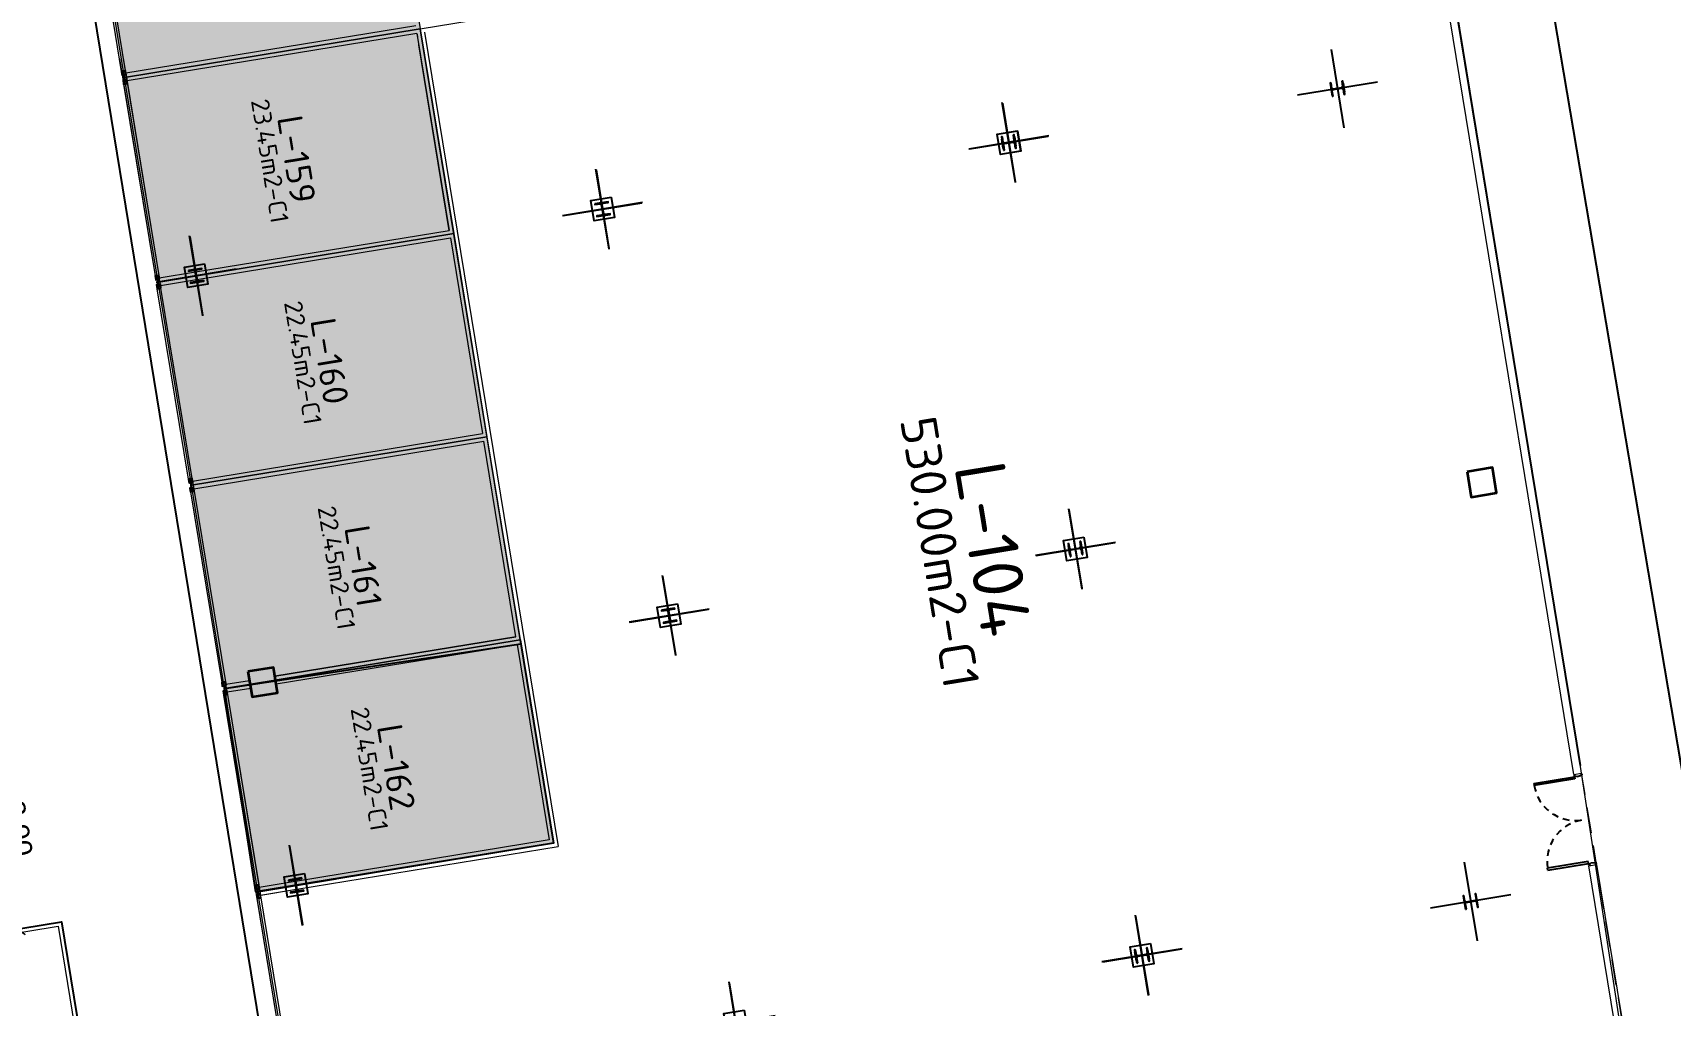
# Model space of a CAD drawing. Header units: metres. Extents: x 2 to 659295185, y -28 to 1124222152.
# Drawn here: x 655542.54 to 655574.36, y 1126636.1 to 1126654.99 of the extents above; entities that cross this region are included whole.
import ezdxf
from ezdxf.enums import TextEntityAlignment as Align

# ---------------------------------------------------------------- set-up
doc = ezdxf.new("R2010")
doc.units = ezdxf.units.M
doc.header["$MEASUREMENT"] = 0
for name, pattern in [('CCSM_C1_CUERPO BJ$0$CONTINUA', [0]), ('CCSM_C1_CUERPO BJ$0$DASHED', [0.75, 0.5, -0.25]), ('CCSM_C1_CUERPO HP$0$CONTINUA', [0]), ('CONTINUA', [0]), ('DASHDOT', [1, 0.5, -0.25, 0, -0.25]), ('HIDDEN', [0.375, 0.25, -0.125]), ('HIDDEN2', [0.1875, 0.125, -0.0625])]:
    doc.linetypes.add(name, pattern=pattern)
doc.layers.get('0').update_dxf_attribs({"linetype": 'CONTINUOUS'})
for name, color, linetype in [('A-PARED', 2, 'CONTINUA'), ('A-PUERTA', 8, 'CONTINUA'), ('CCSM_C1_CUERPO BJ$0$A-AREAS COMERCIALES', 151, 'CONTINUOUS'), ('CCSM_C1_CUERPO BJ$0$A-FRENTE DE LOCAL', 4, 'CONTINUOUS'), ('CCSM_C1_CUERPO BJ$0$A-PARED', 2, 'CCSM_C1_CUERPO BJ$0$CONTINUA'), ('CCSM_C1_CUERPO BJ$0$A-PROYECCIONES', 5, 'CCSM_C1_CUERPO BJ$0$DASHED'), ('CCSM_C1_CUERPO BJ$0$ID_AREA EXACTA', 7, 'CONTINUOUS'), ('CCSM_C1_CUERPO BJ$0$ID_Nº LOCAL', 7, 'CONTINUOUS'), ('CCSM_C1_CUERPO HP$0$A-MARCOS LOCALES', 4, 'CONTINUOUS'), ('CCSM_C1_CUERPO HP$0$A-PARED', 2, 'CCSM_C1_CUERPO HP$0$CONTINUA'), ('E_COTAS EJES J', 8, 'CONTINUOUS'), ('MESAS DE FERIA', 7, 'CONTINUOUS'), ('Parcelas', 140, 'CONTINUOUS'), ('TERRENO DE TABACALERA', 50, 'CONTINUOUS'), ('TEXTOS', 7, 'CONTINUOUS'), ('X', 150, 'CONTINUOUS')]:
    doc.layers.add(name, color=color, linetype=linetype)
for name, color, linetype, lineweight in [('CCSM_XREF ESTRUCTURA15$0$E-CA-COLUMNA', 2, 'CONTINUOUS', 35), ('CCSM_XREF ESTRUCTURA15$0$E-CB-COLUMNA', 2, 'CONTINUOUS', 35), ('LOCALES ASIGNADOS', 41, 'DASHDOT', 0)]:
    doc.layers.add(name, color=color, linetype=linetype, lineweight=lineweight)
doc.styles.add('ARIAL', font='txt')
doc.styles.add('CCSM_C1_CUERPO BJ$0$ROMANS', font='romans__.ttf')
doc.styles.get("Standard").update_dxf_attribs({"font": 'tahoma.ttf'})
doc.dimstyles.new('ISO-25', dxfattribs={"dimtxt": 2.5, "dimasz": 2.5, "dimexe": 1.25, "dimexo": 0.625, "dimtad": 1, "dimtxsty": 'Standard', "dimcen": 2.5, "dimadec": 0, "dimazin": 0, "dimtfac": 1, "dimtmove": 0, "dimatfit": 3, "dimfxl": 1, "dimarcsym": 0})

# ---------------------------------------------------------------- blocks, each defined once
blk = doc.blocks.new('CCSM_XREF ESTRUCTURA15$0$CCSM_COLUMNA REC')
at = {"layer": 'CCSM_XREF ESTRUCTURA15$0$E-CA-COLUMNA'}
blk.add_lwpolyline([(-0.25, -0.25), (0.25, -0.25), (0.25, 0.25), (-0.25, 0.25)], close=True, dxfattribs=at)
blk = doc.blocks.new('TUBO3X3')
at = {"layer": 'CCSM_C1_CUERPO HP$0$A-MARCOS LOCALES'}
for points in [[(-0.05, 0.012), (0.025, 0.012), (0.025, 0.087), (-0.05, 0.087)], [(-0.045, 0.017), (0.02, 0.017), (0.02, 0.082), (-0.045, 0.082)]]:
    blk.add_lwpolyline(points, close=True, dxfattribs=at)
blk = doc.blocks.new('SEPARADOR MINILOCAL')
at = {"layer": 'CCSM_C1_CUERPO HP$0$A-MARCOS LOCALES'}
for p, q in [((0.538, -0.043), (0.638, -0.043)), ((0.538, -0.048), (0.638, -0.048))]:
    blk.add_line(p, q, dxfattribs=at)
for p in [(0.513, -0.095), (0.688, -0.095)]:
    blk.add_blockref('TUBO3X3', p, dxfattribs=at)
blk = doc.blocks.new('CCSM_C1_CUERPO BJ$0$IDENT LOCAL')
at = {"style": 'CCSM_C1_CUERPO BJ$0$ROMANS'}
for tag, height, p in [('AREA-EXACTA', 0.5, (0.587, 0.096)), ('NºLOCAL', 0.7, (1.17, 0.119)), ('RUBRO', 0.35, (0, 0)), ('USO', 0.35, (-0.587, -0.096))]:
    blk.add_attdef(tag, text='', height=height, rotation=279.3085, dxfattribs=at).set_placement(p, align=Align.BOTTOM_CENTER)
blk = doc.blocks.new('COLUMNAS MZZ LOCATEL')
at = {"color": 8}
for p, q in [((0, -0.774), (0, 0.774)), ((0.789, 0), (-0.789, 0))]:
    blk.add_line(p, q, dxfattribs=at)
blk.add_lwpolyline([(-0.2, 0.2), (0.2, 0.2), (0.2, -0.2), (-0.2, -0.2)], close=True)
blk = doc.blocks.new('P. Doble 180+')
for p, q in [((-0.953, 1.739), (-0.153, 1.739)), ((-0.953, 1.739), (-0.953, 1.699)), ((-0.153, 1.699), (-0.953, 1.699)), ((-0.138, 1.769), (-0.153, 1.769)), ((-0.153, 1.769), (-0.153, 1.744)), ((-0.153, 1.744), (-0.108, 1.744)), ((-0.153, 1.739), (-0.153, 1.699)), ((-0.138, 1.784), (-0.138, 1.769)), ((-0.108, 1.734), (-0.003, 1.745)), ((-0.108, 1.744), (-0.108, 1.734)), ((-0.018, 1.784), (-0.018, 1.769)), ((-0.018, 1.769), (-0.003, 1.769)), ((-0.003, 1.769), (-0.003, 1.744)), ((-0.153, 0.069), (-0.953, 0.069)), ((-0.953, 0.029), (-0.953, 0.069)), ((-0.953, 0.029), (-0.953, 0.069)), ((-0.953, 0.029), (-0.153, 0.029)), ((-0.153, 0.029), (-0.153, 0.069)), ((-0.153, 0.024), (-0.108, 0.024)), ((-0.153, -0.001), (-0.153, 0.024)), ((-0.108, 0.034), (-0.003, 0.024)), ((-0.108, 0.024), (-0.108, 0.034)), ((-0.003, -0.001), (-0.003, 0.024)), ((-0.138, -0.001), (-0.153, -0.001)), ((-0.138, -0.016), (-0.138, -0.001)), ((-0.018, -0.016), (-0.018, -0.001)), ((-0.018, -0.001), (-0.003, -0.001))]:
    blk.add_line(p, q)
at = {"linetype": 'HIDDEN2'}
for centre, start, end in [((-0.138, 1.698), 179.9403, 268.9954), ((-0.138, 0.07), 91.0046, 180.0597)]:
    blk.add_arc(centre, 0.814, start, end, dxfattribs=at)
blk = doc.blocks.new('_ArchTick')
at = {"color": 0, "linetype": 'ByBlock', "const_width": 0.15}
blk.add_lwpolyline([(-0.5, -0.5), (0.5, 0.5)], dxfattribs=at)
blk = doc.blocks.new('*D2145')
at = {"layer": 'MESAS DE FERIA', "color": 0, "lineweight": -2, "transparency": 16777216}
for p, q in [((655541.649, 1126641.421), (655541.629, 1126641.418)), ((655542.283, 1126637.553), (655541.649, 1126641.421)), ((655542.159, 1126637.532), (655542.302, 1126637.556))]:
    blk.add_line(p, q, dxfattribs=at)
at = {"layer": 'MESAS DE FERIA', "color": 0, "lineweight": -2, "transparency": 16777216, "xscale": 0.2, "yscale": 0.2, "zscale": 0.2}
for p, rotation in [((655541.649, 1126641.421), 99.30859275615718), ((655542.283, 1126637.553), 279.3085927561572)]:
    blk.add_blockref('_ArchTick', p, dxfattribs=dict(at, rotation=rotation))
at = {"layer": 'MESAS DE FERIA', "color": 0, "transparency": 16777216, "insert": (655542.262, 1126639.535), "char_height": 0.4, "attachment_point": 5, "rotation": 279.3086, "style": 'ARIAL'}
blk.add_mtext('3.90', dxfattribs=at)

msp = doc.modelspace()

# ---------------------------------------------------------------- hatches: boundary and pattern name
at = {"layer": 'LOCALES ASIGNADOS'}
for points in [[(655546.267, 1126642.2541), (655552.0254, 1126643.122), (655549.4042, 1126659.114), (655543.6645, 1126658.1604)], [(655552.6603, 1126639.2483), (655552.0252, 1126643.1232), (655546.267, 1126642.2538), (655546.8786, 1126638.3006)]]:
    msp.add_hatch(color=4, dxfattribs=at).paths.add_polyline_path(points)

# ---------------------------------------------------------------- linework, layer by layer
at = {"color": 4}
msp.add_lwpolyline([(655552.0133, 1126643.196), (655552.6603, 1126639.2487), (655546.8786, 1126638.301), (655546.267, 1126642.2541), (655552.0252, 1126643.1235)], dxfattribs=at)
at = {"layer": 'A-PARED', "lineweight": 5}
msp.add_line((655572.9243, 1126638.8326), (655573.8758, 1126633.0275), dxfattribs=at)
at = {"layer": 'CCSM_C1_CUERPO BJ$0$A-AREAS COMERCIALES', "lineweight": 5}
for points in [[(655550.0679, 1126655.0653), (655544.3243, 1126654.1239), (655544.3243, 1126654.1239), (655543.6607, 1126658.1724), (655549.4042, 1126659.1138)], [(655569.7353, 1126658.2886), (655572.2418, 1126642.9965), (655572.4876, 1126641.4968), (655573.5778, 1126634.4205), (655569.2721, 1126633.7194), (655567.7062, 1126633.4685), (655548.2343, 1126630.2519), (655546.914, 1126638.3068), (655552.6603, 1126639.2487), (655550.0681, 1126655.0653)], [(655544.3243, 1126654.1239), (655550.0681, 1126655.0653), (655550.7196, 1126651.0907), (655544.9758, 1126650.1492)], [(655544.9755, 1126650.1492), (655550.7193, 1126651.0907), (655551.3663, 1126647.1433), (655545.6225, 1126646.2019)], [(655544.9758, 1126650.1493), (655550.7196, 1126651.0907), (655551.3666, 1126647.1434), (655545.6228, 1126646.2019)], [(655545.6225, 1126646.2019), (655551.3663, 1126647.1433), (655552.0133, 1126643.196), (655546.2695, 1126642.2546)], [(655545.6228, 1126646.2019), (655551.3666, 1126647.1434), (655552.0136, 1126643.1961), (655546.2698, 1126642.2546)], [(655546.2695, 1126642.2546), (655552.0133, 1126643.196), (655552.6603, 1126639.2487), (655546.9165, 1126638.3072)]]:
    msp.add_lwpolyline(points, close=True, dxfattribs=at)
at = {"layer": 'CCSM_C1_CUERPO BJ$0$A-FRENTE DE LOCAL', "lineweight": 5}
for p, q in [((655544.2668, 1126654.2411), (655543.6254, 1126658.154)), ((655544.3408, 1126654.2532), (655543.7116, 1126658.0921)), ((655544.2266, 1126654.4862), (655544.9239, 1126650.232)), ((655544.3006, 1126654.4984), (655544.9923, 1126650.2786)), ((655544.3072, 1126653.9944), (655544.9239, 1126650.232)), ((655544.3812, 1126654.0065), (655544.9923, 1126650.2786)), ((655545.5653, 1126646.3192), (655544.9587, 1126650.0198)), ((655545.5653, 1126646.3192), (655544.9587, 1126650.0198)), ((655545.6393, 1126646.3313), (655545.0327, 1126650.0319)), ((655545.6393, 1126646.3313), (655545.0327, 1126650.0319)), ((655545.6057, 1126646.0724), (655546.2122, 1126642.3719)), ((655545.6057, 1126646.0724), (655546.2122, 1126642.3719)), ((655545.6797, 1126646.0846), (655546.2863, 1126642.384)), ((655545.6797, 1126646.0846), (655546.2863, 1126642.384)), ((655546.2527, 1126642.1252), (655546.8592, 1126638.4245)), ((655546.3267, 1126642.1373), (655546.9333, 1126638.4366)), ((655543.0354, 1126637.638), (655543.6583, 1126633.8376))]:
    msp.add_line(p, q, dxfattribs=at)
for points in [[(655548.8239, 1126626.4384), (655546.2527, 1126642.1252)], [(655546.3267, 1126642.1373), (655548.8979, 1126626.4505)], [(655548.1767, 1126630.3866), (655546.8997, 1126638.1778)], [(655546.9737, 1126638.1899), (655548.2507, 1126630.3988)], [(655540.1099, 1126637.2345), (655543.0973, 1126637.7241)], [(655540.122, 1126637.1605), (655543.0354, 1126637.638)], [(655543.0973, 1126637.7241), (655543.7323, 1126633.8497)]]:
    msp.add_lwpolyline(points, dxfattribs=at)
at = {"layer": 'CCSM_C1_CUERPO BJ$0$A-PARED', "lineweight": 5}
for p, q in [((655572.4837, 1126640.5844), (655569.5992, 1126658.1901)), ((655549.982, 1126655.1272), (655544.3492, 1126654.2039)), ((655550.0062, 1126654.9791), (655544.3735, 1126654.0559)), ((655550.1543, 1126655.0032), (655552.7467, 1126639.1869)), ((655544.3489, 1126654.2039), (655544.3732, 1126654.0558)), ((655545.7039, 1126650.3446), (655550.6331, 1126651.1526)), ((655545.7042, 1126650.3447), (655550.6334, 1126651.1526)), ((655545.7282, 1126650.1966), (655550.6574, 1126651.0045)), ((655545.7285, 1126650.1966), (655550.6577, 1126651.0046)), ((655545.0004, 1126650.2293), (655545.7011, 1126650.3442)), ((655545.0246, 1126650.0813), (655545.7254, 1126650.1961)), ((655545.6474, 1126646.282), (655551.2801, 1126647.2052)), ((655545.6476, 1126646.282), (655551.2804, 1126647.2053)), ((655545.6716, 1126646.134), (655551.3044, 1126647.0572)), ((655545.6719, 1126646.134), (655551.3047, 1126647.0573)), ((655551.9274, 1126643.2579), (655551.3047, 1126647.0573)), ((655547.2446, 1126642.4904), (655551.9271, 1126643.2579)), ((655551.9271, 1126643.2579), (655547.2446, 1126642.4904)), ((655547.2449, 1126642.4905), (655551.9274, 1126643.258)), ((655551.9274, 1126643.2579), (655547.2449, 1126642.4904)), ((655547.2689, 1126642.3424), (655551.9514, 1126643.1099)), ((655546.2943, 1126642.3347), (655546.7512, 1126642.4095)), ((655546.2943, 1126642.3347), (655546.7512, 1126642.4095)), ((655546.3186, 1126642.1866), (655546.7755, 1126642.2615)), ((655546.3186, 1126642.1866), (655546.7755, 1126642.2615)), ((655572.4837, 1126640.5844), (655572.6332, 1126640.6089)), ((655552.5741, 1126639.3106), (655547.6485, 1126638.5032)), ((655547.6728, 1126638.3552), (655552.7467, 1126639.1869)), ((655573.4855, 1126634.4836), (655572.7766, 1126638.8084)), ((655547.6421, 1126638.5022), (655546.9413, 1126638.3873)), ((655546.9413, 1126638.3873), (655546.9656, 1126638.2393)), ((655546.9656, 1126638.2393), (655547.6664, 1126638.3542))]:
    msp.add_line(p, q, dxfattribs=at)
for points in [[(655550.0062, 1126654.9791), (655550.6334, 1126651.1526)], [(655550.0079, 1126654.9668), (655550.0182, 1126654.9041)], [(655550.6334, 1126651.1526), (655550.0428, 1126654.7561)], [(655544.3489, 1126654.2039), (655544.3732, 1126654.0558)], [(655550.6574, 1126651.0045), (655551.2801, 1126647.2052)], [(655550.6577, 1126651.0046), (655551.2804, 1126647.2053)], [(655545.0246, 1126650.0813), (655545.0004, 1126650.2293)], [(655545.0246, 1126650.0813), (655545.0004, 1126650.2293)], [(655551.9271, 1126643.2579), (655551.3044, 1126647.0572)], [(655545.6474, 1126646.282), (655545.6716, 1126646.134)], [(655545.6474, 1126646.282), (655545.6716, 1126646.134)], [(655547.2692, 1126642.3424), (655551.9514, 1126643.1099), (655552.5741, 1126639.3106), (655547.6485, 1126638.5033)], [(655546.3186, 1126642.1866), (655546.2943, 1126642.3347)], [(655546.3186, 1126642.1866), (655546.2943, 1126642.3347)], [(655546.9698, 1126638.24), (655547.6664, 1126638.3542)]]:
    msp.add_lwpolyline(points, dxfattribs=at)
at = {"layer": 'CCSM_C1_CUERPO BJ$0$A-PROYECCIONES', "lineweight": 5}
msp.add_line((655575.0062, 1126626.1292), (655572.6332, 1126640.6089), dxfattribs=at)
at = {"layer": 'CCSM_C1_CUERPO HP$0$A-PARED'}
msp.add_line((655572.6089, 1126640.7569), (655569.5746, 1126659.2688), dxfattribs=at)
at = {"layer": 'E_COTAS EJES J'}
for p, q in [((655567.7649, 1126654.6686), (655568.0152, 1126653.1416)), ((655568.0344, 1126653.797), (655567.9924, 1126654.0536)), ((655568.6685, 1126654.0327), (655567.1116, 1126653.7775)), ((655567.7745, 1126653.9148), (655567.758, 1126654.0152)), ((655567.7582, 1126654.0139), (655567.7744, 1126653.9153)), ((655567.7744, 1126653.9153), (655567.8031, 1126653.8946)), ((655567.7778, 1126653.9058), (655567.7745, 1126653.9148)), ((655567.7843, 1126653.8988), (655567.7778, 1126653.9058)), ((655567.7836, 1126653.859), (655567.7839, 1126653.8686)), ((655567.8001, 1126653.7586), (655567.7836, 1126653.859)), ((655567.8043, 1126653.8872), (655567.7837, 1126653.8585)), ((655567.7837, 1126653.8585), (655567.7999, 1126653.7598)), ((655567.7839, 1126653.8686), (655567.7879, 1126653.8773)), ((655567.793, 1126653.8949), (655567.7843, 1126653.8988)), ((655567.7879, 1126653.8773), (655567.7949, 1126653.8838)), ((655567.8026, 1126653.8946), (655567.793, 1126653.8949)), ((655567.7949, 1126653.8838), (655567.8038, 1126653.8872)), ((655567.9763, 1126653.923), (655567.8026, 1126653.8946)), ((655567.8031, 1126653.8946), (655567.9758, 1126653.9229)), ((655567.8038, 1126653.8872), (655567.9775, 1126653.9156)), ((655567.977, 1126653.9155), (655567.8043, 1126653.8872)), ((655567.9758, 1126653.9229), (655567.9964, 1126653.9517)), ((655567.9852, 1126653.9264), (655567.9763, 1126653.923)), ((655568.0057, 1126653.8949), (655567.977, 1126653.9155)), ((655567.9775, 1126653.9156), (655567.9871, 1126653.9153)), ((655567.98, 1126654.0516), (655567.9965, 1126653.9512)), ((655567.9964, 1126653.9517), (655567.9802, 1126654.0503)), ((655567.9922, 1126653.9329), (655567.9852, 1126653.9264)), ((655567.9871, 1126653.9153), (655567.9958, 1126653.9113)), ((655567.9962, 1126653.9416), (655567.9922, 1126653.9329)), ((655567.9958, 1126653.9113), (655568.0023, 1126653.9044)), ((655567.9965, 1126653.9512), (655567.9962, 1126653.9416)), ((655567.9988, 1126654.0141), (655568.028, 1126653.8365)), ((655568.0023, 1126653.9044), (655568.0056, 1126653.8954)), ((655568.0056, 1126653.8954), (655568.0221, 1126653.795)), ((655568.0219, 1126653.7962), (655568.0057, 1126653.8949)), ((655561.3801, 1126653.622), (655561.6304, 1126652.0951)), ((655562.2837, 1126652.9862), (655560.7268, 1126652.731)), ((655561.3732, 1126652.9687), (655561.3609, 1126652.9666)), ((655561.3609, 1126652.9666), (655561.4029, 1126652.7101)), ((655561.3964, 1126652.7495), (655561.3673, 1126652.9272)), ((655561.3897, 1126652.8682), (655561.3732, 1126652.9687)), ((655561.3734, 1126652.9674), (655561.3896, 1126652.8687)), ((655561.3896, 1126652.8687), (655561.4183, 1126652.8481)), ((655561.393, 1126652.8593), (655561.3897, 1126652.8682)), ((655561.3995, 1126652.8523), (655561.393, 1126652.8593)), ((655561.3988, 1126652.8125), (655561.3991, 1126652.822)), ((655561.4153, 1126652.7121), (655561.3988, 1126652.8125)), ((655561.4195, 1126652.8407), (655561.3989, 1126652.812)), ((655561.3989, 1126652.812), (655561.4151, 1126652.7133)), ((655561.3991, 1126652.822), (655561.4031, 1126652.8307)), ((655561.4082, 1126652.8484), (655561.3995, 1126652.8523)), ((655561.4031, 1126652.8307), (655561.4101, 1126652.8373)), ((655561.4178, 1126652.848), (655561.4082, 1126652.8484)), ((655561.4101, 1126652.8373), (655561.419, 1126652.8406)), ((655561.5915, 1126652.8765), (655561.4178, 1126652.848)), ((655561.4183, 1126652.8481), (655561.591, 1126652.8764)), ((655561.419, 1126652.8406), (655561.5927, 1126652.8691)), ((655561.5922, 1126652.869), (655561.4195, 1126652.8407)), ((655561.591, 1126652.8764), (655561.6116, 1126652.9051)), ((655561.6004, 1126652.8799), (655561.5915, 1126652.8765)), ((655561.6209, 1126652.8484), (655561.5922, 1126652.869)), ((655561.5927, 1126652.8691), (655561.6022, 1126652.8688)), ((655561.6076, 1126653.0071), (655561.5952, 1126653.0051)), ((655561.5952, 1126653.0051), (655561.6117, 1126652.9046)), ((655561.6116, 1126652.9051), (655561.5954, 1126653.0038)), ((655561.6074, 1126652.8864), (655561.6004, 1126652.8799)), ((655561.6022, 1126652.8688), (655561.6109, 1126652.8648)), ((655561.6114, 1126652.8951), (655561.6074, 1126652.8864)), ((655561.6496, 1126652.7505), (655561.6076, 1126653.0071)), ((655561.6109, 1126652.8648), (655561.6175, 1126652.8578)), ((655561.6117, 1126652.9046), (655561.6114, 1126652.8951)), ((655561.614, 1126652.9676), (655561.6432, 1126652.79)), ((655561.6175, 1126652.8578), (655561.6208, 1126652.8489)), ((655561.6208, 1126652.8489), (655561.6373, 1126652.7485)), ((655561.6371, 1126652.7497), (655561.6209, 1126652.8484)), ((655561.4029, 1126652.7101), (655561.4153, 1126652.7121)), ((655561.6373, 1126652.7485), (655561.6496, 1126652.7505)), ((655553.4856, 1126652.3281), (655553.7358, 1126650.8011)), ((655554.3892, 1126651.6922), (655552.8322, 1126651.437)), ((655553.7187, 1126651.709), (655553.4621, 1126651.6669)), ((655553.4641, 1126651.6546), (655553.5645, 1126651.671)), ((655553.564, 1126651.6709), (655553.4653, 1126651.6548)), ((655553.4966, 1126651.6726), (655553.5312, 1126651.6782)), ((655553.5312, 1126651.6782), (655553.6496, 1126651.6976)), ((655553.5927, 1126651.6503), (655553.564, 1126651.6709)), ((655553.5645, 1126651.671), (655553.5741, 1126651.6707)), ((655553.5741, 1126651.6707), (655553.5828, 1126651.6667)), ((655553.5828, 1126651.6667), (655553.5893, 1126651.6598)), ((655553.5893, 1126651.6598), (655553.5927, 1126651.6508)), ((655553.5927, 1126651.6508), (655553.6211, 1126651.4771)), ((655553.621, 1126651.4776), (655553.5927, 1126651.6503)), ((655553.6208, 1126651.6802), (655553.6001, 1126651.6515)), ((655553.6001, 1126651.652), (655553.6004, 1126651.6616)), ((655553.6285, 1126651.4783), (655553.6001, 1126651.652)), ((655553.6001, 1126651.6515), (655553.6284, 1126651.4788)), ((655553.6004, 1126651.6616), (655553.6043, 1126651.6703)), ((655553.6043, 1126651.6703), (655553.6113, 1126651.6768)), ((655553.6113, 1126651.6768), (655553.6203, 1126651.6802)), ((655553.6203, 1126651.6802), (655553.7207, 1126651.6966)), ((655553.7194, 1126651.6964), (655553.6208, 1126651.6802)), ((655553.6496, 1126651.6976), (655553.6841, 1126651.7033)), ((655553.7207, 1126651.6966), (655553.7187, 1126651.709)), ((655553.6009, 1126651.449), (655553.5005, 1126651.4325)), ((655553.5017, 1126651.4327), (655553.6004, 1126651.4489)), ((655553.5025, 1126651.4202), (655553.7591, 1126651.4622)), ((655553.5716, 1126651.4315), (655553.5371, 1126651.4259)), ((655553.69, 1126651.4509), (655553.5716, 1126651.4315)), ((655553.6004, 1126651.4489), (655553.621, 1126651.4776)), ((655553.6099, 1126651.4523), (655553.6009, 1126651.449)), ((655553.6168, 1126651.4589), (655553.6099, 1126651.4523)), ((655553.6208, 1126651.4676), (655553.6168, 1126651.4589)), ((655553.6211, 1126651.4771), (655553.6208, 1126651.4676)), ((655553.6284, 1126651.4788), (655553.6572, 1126651.4582)), ((655553.6319, 1126651.4694), (655553.6285, 1126651.4783)), ((655553.6384, 1126651.4624), (655553.6319, 1126651.4694)), ((655553.6471, 1126651.4584), (655553.6384, 1126651.4624)), ((655553.6567, 1126651.4581), (655553.6471, 1126651.4584)), ((655553.7571, 1126651.4746), (655553.6567, 1126651.4581)), ((655553.6572, 1126651.4582), (655553.7558, 1126651.4744)), ((655553.7246, 1126651.4566), (655553.69, 1126651.4509)), ((655553.7591, 1126651.4622), (655553.7571, 1126651.4746)), ((655545.5909, 1126651.0341), (655545.8412, 1126649.5071)), ((655546.4945, 1126650.3982), (655544.9376, 1126650.143)), ((655545.824, 1126650.415), (655545.5674, 1126650.3729)), ((655545.5674, 1126650.3729), (655545.5694, 1126650.3606)), ((655545.5694, 1126650.3606), (655545.6699, 1126650.377)), ((655545.6694, 1126650.3769), (655545.5707, 1126650.3608)), ((655545.602, 1126650.3786), (655545.6365, 1126650.3842)), ((655545.6365, 1126650.3842), (655545.7549, 1126650.4036)), ((655545.6981, 1126650.3563), (655545.6694, 1126650.3769)), ((655545.6699, 1126650.377), (655545.6794, 1126650.3767)), ((655545.6794, 1126650.3767), (655545.6881, 1126650.3727)), ((655545.6881, 1126650.3727), (655545.6946, 1126650.3658)), ((655545.6946, 1126650.3658), (655545.698, 1126650.3568)), ((655545.698, 1126650.3568), (655545.7265, 1126650.1831)), ((655545.7264, 1126650.1836), (655545.6981, 1126650.3563)), ((655545.7054, 1126650.358), (655545.7057, 1126650.3676)), ((655545.7339, 1126650.1843), (655545.7054, 1126650.358)), ((655545.7261, 1126650.3862), (655545.7055, 1126650.3575)), ((655545.7055, 1126650.3575), (655545.7338, 1126650.1848)), ((655545.7057, 1126650.3676), (655545.7097, 1126650.3763)), ((655545.7097, 1126650.3763), (655545.7167, 1126650.3828)), ((655545.7167, 1126650.3828), (655545.7256, 1126650.3862)), ((655545.7256, 1126650.3862), (655545.826, 1126650.4026)), ((655545.8248, 1126650.4024), (655545.7261, 1126650.3862)), ((655545.7549, 1126650.4036), (655545.7895, 1126650.4093)), ((655545.826, 1126650.4026), (655545.824, 1126650.415)), ((655545.7063, 1126650.155), (655545.6058, 1126650.1385)), ((655545.6058, 1126650.1385), (655545.6079, 1126650.1262)), ((655545.6071, 1126650.1387), (655545.7058, 1126650.1549)), ((655545.6079, 1126650.1262), (655545.8644, 1126650.1683)), ((655545.6769, 1126650.1375), (655545.6424, 1126650.1319)), ((655545.7954, 1126650.1569), (655545.6769, 1126650.1375)), ((655545.7058, 1126650.1549), (655545.7264, 1126650.1836)), ((655545.7152, 1126650.1583), (655545.7063, 1126650.155)), ((655545.7222, 1126650.1649), (655545.7152, 1126650.1583)), ((655545.7261, 1126650.1736), (655545.7222, 1126650.1649)), ((655545.7265, 1126650.1831), (655545.7261, 1126650.1736)), ((655545.7338, 1126650.1848), (655545.7625, 1126650.1642)), ((655545.7372, 1126650.1754), (655545.7339, 1126650.1843)), ((655545.7438, 1126650.1684), (655545.7372, 1126650.1754)), ((655545.7525, 1126650.1645), (655545.7438, 1126650.1684)), ((655545.762, 1126650.1641), (655545.7525, 1126650.1645)), ((655545.8624, 1126650.1806), (655545.762, 1126650.1641)), ((655545.7625, 1126650.1642), (655545.8612, 1126650.1804)), ((655545.8299, 1126650.1626), (655545.7954, 1126650.1569)), ((655545.8644, 1126650.1683), (655545.8624, 1126650.1806)), ((655562.6741, 1126645.7274), (655562.9244, 1126644.2004)), ((655563.5777, 1126645.0915), (655562.0208, 1126644.8363)), ((655562.6672, 1126645.074), (655562.6549, 1126645.072)), ((655562.6672, 1126645.074), (655562.6549, 1126645.072)), ((655562.6549, 1126645.072), (655562.6969, 1126644.8154)), ((655562.6549, 1126645.072), (655562.6969, 1126644.8154)), ((655562.6904, 1126644.8549), (655562.6613, 1126645.0325)), ((655562.6837, 1126644.9736), (655562.6672, 1126645.074)), ((655562.6837, 1126644.9736), (655562.6672, 1126645.074)), ((655562.6674, 1126645.0728), (655562.6836, 1126644.9741)), ((655562.6836, 1126644.9741), (655562.7123, 1126644.9535)), ((655562.687, 1126644.9646), (655562.6837, 1126644.9736)), ((655562.687, 1126644.9646), (655562.6837, 1126644.9736)), ((655562.6935, 1126644.9577), (655562.687, 1126644.9646)), ((655562.6935, 1126644.9577), (655562.687, 1126644.9646)), ((655562.6928, 1126644.9178), (655562.6931, 1126644.9274)), ((655562.6928, 1126644.9178), (655562.6931, 1126644.9274)), ((655562.7092, 1126644.8174), (655562.6928, 1126644.9178)), ((655562.7093, 1126644.8174), (655562.6928, 1126644.9178)), ((655562.7135, 1126644.9461), (655562.6929, 1126644.9173)), ((655562.6929, 1126644.9173), (655562.709, 1126644.8187)), ((655562.6931, 1126644.9274), (655562.6971, 1126644.9361)), ((655562.6931, 1126644.9274), (655562.6971, 1126644.9361)), ((655562.7022, 1126644.9537), (655562.6935, 1126644.9577)), ((655562.7022, 1126644.9537), (655562.6935, 1126644.9577)), ((655562.6971, 1126644.9361), (655562.7041, 1126644.9426)), ((655562.6971, 1126644.9361), (655562.7041, 1126644.9426)), ((655562.7118, 1126644.9534), (655562.7022, 1126644.9537)), ((655562.7118, 1126644.9534), (655562.7022, 1126644.9537)), ((655562.7041, 1126644.9426), (655562.713, 1126644.946)), ((655562.7041, 1126644.9426), (655562.713, 1126644.946)), ((655562.7123, 1126644.9535), (655562.885, 1126644.9818)), ((655562.8862, 1126644.9744), (655562.7135, 1126644.9461)), ((655562.885, 1126644.9818), (655562.9056, 1126645.0105)), ((655562.8944, 1126644.9852), (655562.8855, 1126644.9818)), ((655562.8944, 1126644.9852), (655562.8855, 1126644.9818)), ((655562.9149, 1126644.9537), (655562.8862, 1126644.9744)), ((655562.8867, 1126644.9744), (655562.8962, 1126644.9741)), ((655562.8867, 1126644.9744), (655562.8962, 1126644.9741)), ((655562.9016, 1126645.1124), (655562.8892, 1126645.1104)), ((655562.9016, 1126645.1124), (655562.8892, 1126645.1104)), ((655562.8892, 1126645.1104), (655562.9057, 1126645.01)), ((655562.8892, 1126645.1104), (655562.9057, 1126645.01)), ((655562.9056, 1126645.0105), (655562.8894, 1126645.1092)), ((655562.9014, 1126644.9917), (655562.8944, 1126644.9852)), ((655562.9014, 1126644.9917), (655562.8944, 1126644.9852)), ((655562.8962, 1126644.9741), (655562.9049, 1126644.9702)), ((655562.8962, 1126644.9741), (655562.9049, 1126644.9702)), ((655562.9054, 1126645.0004), (655562.9014, 1126644.9917)), ((655562.9054, 1126645.0004), (655562.9014, 1126644.9917)), ((655562.9436, 1126644.8558), (655562.9016, 1126645.1124)), ((655562.9436, 1126644.8558), (655562.9016, 1126645.1124)), ((655562.9049, 1126644.9702), (655562.9115, 1126644.9632)), ((655562.9049, 1126644.9702), (655562.9115, 1126644.9632)), ((655562.9057, 1126645.01), (655562.9054, 1126645.0004)), ((655562.9057, 1126645.01), (655562.9054, 1126645.0004)), ((655562.9072, 1126645.0779), (655562.938, 1126644.8904)), ((655562.9115, 1126644.9632), (655562.9148, 1126644.9542)), ((655562.9115, 1126644.9632), (655562.9148, 1126644.9542)), ((655562.9148, 1126644.9542), (655562.9313, 1126644.8538)), ((655562.9148, 1126644.9542), (655562.9313, 1126644.8538)), ((655562.9311, 1126644.8551), (655562.9149, 1126644.9537)), ((655562.9313, 1126644.8538), (655562.9436, 1126644.8558)), ((655562.9313, 1126644.8538), (655562.9436, 1126644.8558)), ((655562.6969, 1126644.8154), (655562.7092, 1126644.8174)), ((655562.6969, 1126644.8154), (655562.7093, 1126644.8174)), ((655554.7796, 1126644.4334), (655555.0298, 1126642.9065)), ((655555.6832, 1126643.7975), (655554.1262, 1126643.5423)), ((655555.0127, 1126643.8143), (655554.7561, 1126643.7722)), ((655554.7561, 1126643.7722), (655554.7581, 1126643.7599)), ((655554.7581, 1126643.7599), (655554.8585, 1126643.7764)), ((655554.858, 1126643.7763), (655554.7593, 1126643.7601)), ((655554.7906, 1126643.7779), (655554.8252, 1126643.7836)), ((655554.8949, 1126643.5543), (655554.7945, 1126643.5379)), ((655554.7957, 1126643.5381), (655554.8944, 1126643.5542)), ((655554.7965, 1126643.5255), (655555.0531, 1126643.5676)), ((655554.8252, 1126643.7836), (655554.9436, 1126643.803)), ((655554.8867, 1126643.7557), (655554.858, 1126643.7763)), ((655554.8585, 1126643.7764), (655554.8681, 1126643.776)), ((655554.984, 1126643.5563), (655554.8656, 1126643.5369)), ((655554.8681, 1126643.776), (655554.8768, 1126643.7721)), ((655554.8768, 1126643.7721), (655554.8833, 1126643.7651)), ((655554.8833, 1126643.7651), (655554.8866, 1126643.7562)), ((655554.8866, 1126643.7562), (655554.9151, 1126643.5825)), ((655554.915, 1126643.583), (655554.8867, 1126643.7557)), ((655554.9148, 1126643.7856), (655554.8941, 1126643.7569)), ((655554.8941, 1126643.7574), (655554.8944, 1126643.7669)), ((655554.9225, 1126643.5837), (655554.8941, 1126643.7574)), ((655554.8941, 1126643.7569), (655554.9224, 1126643.5842)), ((655554.8944, 1126643.7669), (655554.8983, 1126643.7756)), ((655554.8944, 1126643.5542), (655554.915, 1126643.583)), ((655554.9039, 1126643.5577), (655554.8949, 1126643.5543)), ((655554.8983, 1126643.7756), (655554.9053, 1126643.7821)), ((655554.9108, 1126643.5642), (655554.9039, 1126643.5577)), ((655554.9053, 1126643.7821), (655554.9143, 1126643.7855)), ((655554.9148, 1126643.5729), (655554.9108, 1126643.5642)), ((655554.9143, 1126643.7855), (655555.0147, 1126643.802)), ((655555.0134, 1126643.8018), (655554.9148, 1126643.7856)), ((655554.9151, 1126643.5825), (655554.9148, 1126643.5729)), ((655554.9224, 1126643.5842), (655554.9511, 1126643.5636)), ((655554.9259, 1126643.5747), (655554.9225, 1126643.5837)), ((655554.9324, 1126643.5677), (655554.9259, 1126643.5747)), ((655554.9411, 1126643.5638), (655554.9324, 1126643.5677)), ((655554.9507, 1126643.5635), (655554.9411, 1126643.5638)), ((655554.9436, 1126643.803), (655554.9781, 1126643.8086)), ((655555.0511, 1126643.5799), (655554.9507, 1126643.5635)), ((655554.9511, 1126643.5636), (655555.0498, 1126643.5797)), ((655555.0185, 1126643.5619), (655554.984, 1126643.5563)), ((655555.0147, 1126643.802), (655555.0127, 1126643.8143)), ((655555.0531, 1126643.5676), (655555.0511, 1126643.5799)), ((655554.7945, 1126643.5379), (655554.7965, 1126643.5255)), ((655554.8656, 1126643.5369), (655554.8311, 1126643.5312)), ((655547.5319, 1126639.1921), (655547.7822, 1126637.6651)), ((655570.3529, 1126638.8792), (655570.6032, 1126637.3523)), ((655548.4355, 1126638.5562), (655546.8786, 1126638.301)), ((655547.5081, 1126638.5309), (655547.5101, 1126638.5185)), ((655547.765, 1126638.573), (655547.5084, 1126638.5309)), ((655547.5084, 1126638.5309), (655547.5104, 1126638.5186)), ((655547.5104, 1126638.5186), (655547.6109, 1126638.535)), ((655547.6104, 1126638.535), (655547.5117, 1126638.5188)), ((655547.543, 1126638.5366), (655547.5775, 1126638.5422)), ((655547.5775, 1126638.5422), (655547.6959, 1126638.5617)), ((655547.6391, 1126638.5143), (655547.6104, 1126638.535)), ((655547.6109, 1126638.535), (655547.6204, 1126638.5347)), ((655547.6204, 1126638.5347), (655547.6291, 1126638.5308)), ((655547.6291, 1126638.5308), (655547.6356, 1126638.5238)), ((655547.6356, 1126638.5238), (655547.639, 1126638.5148)), ((655547.639, 1126638.5148), (655547.6675, 1126638.3411)), ((655547.6674, 1126638.3416), (655547.6391, 1126638.5143)), ((655547.6464, 1126638.516), (655547.6467, 1126638.5256)), ((655547.6749, 1126638.3424), (655547.6464, 1126638.516)), ((655547.6671, 1126638.5443), (655547.6465, 1126638.5155)), ((655547.6465, 1126638.5155), (655547.6748, 1126638.3429)), ((655547.6467, 1126638.5256), (655547.6507, 1126638.5343)), ((655547.6507, 1126638.5343), (655547.6577, 1126638.5408)), ((655547.6577, 1126638.5408), (655547.6666, 1126638.5442)), ((655547.6666, 1126638.5442), (655547.767, 1126638.5606)), ((655547.7658, 1126638.5604), (655547.6671, 1126638.5443)), ((655547.6959, 1126638.5617), (655547.7305, 1126638.5673)), ((655547.767, 1126638.5606), (655547.765, 1126638.573)), ((655547.5465, 1126638.2965), (655547.5485, 1126638.2842)), ((655547.6472, 1126638.313), (655547.5468, 1126638.2965)), ((655547.5468, 1126638.2965), (655547.5489, 1126638.2842)), ((655547.5481, 1126638.2967), (655547.6467, 1126638.3129)), ((655547.5489, 1126638.2842), (655547.8054, 1126638.3263)), ((655547.6179, 1126638.2955), (655547.5834, 1126638.2899)), ((655547.7364, 1126638.3149), (655547.6179, 1126638.2955)), ((655547.6467, 1126638.3129), (655547.6674, 1126638.3416)), ((655547.6562, 1126638.3164), (655547.6472, 1126638.313)), ((655547.6632, 1126638.3229), (655547.6562, 1126638.3164)), ((655547.6671, 1126638.3316), (655547.6632, 1126638.3229)), ((655547.6675, 1126638.3411), (655547.6671, 1126638.3316)), ((655547.6748, 1126638.3429), (655547.7035, 1126638.3222)), ((655547.6782, 1126638.3334), (655547.6749, 1126638.3424)), ((655547.6847, 1126638.3264), (655547.6782, 1126638.3334)), ((655547.6934, 1126638.3225), (655547.6847, 1126638.3264)), ((655547.703, 1126638.3221), (655547.6934, 1126638.3225)), ((655547.8034, 1126638.3386), (655547.703, 1126638.3221)), ((655547.7035, 1126638.3222), (655547.8022, 1126638.3384)), ((655547.7709, 1126638.3206), (655547.7364, 1126638.3149)), ((655547.8054, 1126638.3263), (655547.8034, 1126638.3386)), ((655571.2565, 1126638.2434), (655569.6996, 1126637.9882)), ((655563.9681, 1126637.8327), (655564.2184, 1126636.3058)), ((655570.3624, 1126638.1259), (655570.3911, 1126638.1053)), ((655570.3716, 1126638.0697), (655570.3719, 1126638.0793)), ((655570.388, 1126637.9693), (655570.3716, 1126638.0697)), ((655570.3923, 1126638.0979), (655570.3717, 1126638.0692)), ((655570.3717, 1126638.0692), (655570.3878, 1126637.9705)), ((655570.3719, 1126638.0793), (655570.3759, 1126638.088)), ((655570.381, 1126638.1056), (655570.3723, 1126638.1095)), ((655570.3759, 1126638.088), (655570.3829, 1126638.0945)), ((655570.3906, 1126638.1052), (655570.381, 1126638.1056)), ((655570.3829, 1126638.0945), (655570.3918, 1126638.0978)), ((655564.8717, 1126637.1968), (655563.3148, 1126636.9417)), ((655564.1956, 1126637.2178), (655564.1832, 1126637.2157)), ((655564.1832, 1126637.2157), (655564.1997, 1126637.1153)), ((655564.1996, 1126637.1158), (655564.1834, 1126637.2145)), ((655564.2376, 1126636.9612), (655564.1956, 1126637.2178)), ((655563.9612, 1126637.1793), (655563.9489, 1126637.1773)), ((655563.9489, 1126637.1773), (655563.9909, 1126636.9207)), ((655563.9844, 1126636.9602), (655563.9553, 1126637.1379)), ((655563.9776, 1126637.0789), (655563.9612, 1126637.1793)), ((655563.9614, 1126637.1781), (655563.9776, 1126637.0794)), ((655563.9776, 1126637.0794), (655564.0063, 1126637.0588)), ((655563.981, 1126637.07), (655563.9776, 1126637.0789)), ((655563.9875, 1126637.063), (655563.981, 1126637.07)), ((655563.9868, 1126637.0232), (655563.9871, 1126637.0327)), ((655564.0032, 1126636.9228), (655563.9868, 1126637.0232)), ((655564.0075, 1126637.0514), (655563.9869, 1126637.0227)), ((655563.9869, 1126637.0227), (655564.003, 1126636.924)), ((655563.9871, 1126637.0327), (655563.9911, 1126637.0414)), ((655563.9962, 1126637.059), (655563.9875, 1126637.063)), ((655563.9911, 1126637.0414), (655563.9981, 1126637.048)), ((655564.0058, 1126637.0587), (655563.9962, 1126637.059)), ((655563.9981, 1126637.048), (655564.007, 1126637.0513)), ((655564.1795, 1126637.0872), (655564.0058, 1126637.0587)), ((655564.0063, 1126637.0588), (655564.179, 1126637.0871)), ((655564.007, 1126637.0513), (655564.1807, 1126637.0798)), ((655564.1802, 1126637.0797), (655564.0075, 1126637.0514)), ((655564.179, 1126637.0871), (655564.1996, 1126637.1158)), ((655564.1884, 1126637.0905), (655564.1795, 1126637.0872)), ((655564.2089, 1126637.0591), (655564.1802, 1126637.0797)), ((655564.1807, 1126637.0798), (655564.1902, 1126637.0795)), ((655564.1954, 1126637.0971), (655564.1884, 1126637.0905)), ((655564.1902, 1126637.0795), (655564.1989, 1126637.0755)), ((655564.1994, 1126637.1058), (655564.1954, 1126637.0971)), ((655564.1989, 1126637.0755), (655564.2055, 1126637.0685)), ((655564.1997, 1126637.1153), (655564.1994, 1126637.1058)), ((655564.202, 1126637.1783), (655564.2311, 1126637.0007)), ((655564.2055, 1126637.0685), (655564.2088, 1126637.0596)), ((655564.2088, 1126637.0596), (655564.2253, 1126636.9592)), ((655564.2251, 1126636.9604), (655564.2089, 1126637.0591)), ((655556.0736, 1126636.5388), (655556.3238, 1126635.0118))]:
    msp.add_line(p, q, dxfattribs=at)
for points in [[(655567.7877, 1126653.7566), (655567.8001, 1126653.7586), (655567.7836, 1126653.859), (655567.7839, 1126653.8686), (655567.7879, 1126653.8773), (655567.7949, 1126653.8838), (655567.8038, 1126653.8872), (655567.9775, 1126653.9156), (655567.9871, 1126653.9153), (655567.9958, 1126653.9113), (655568.0023, 1126653.9044), (655568.0056, 1126653.8954), (655568.0221, 1126653.795), (655568.0344, 1126653.797), (655567.9924, 1126654.0536), (655567.98, 1126654.0516), (655567.9965, 1126653.9512), (655567.9962, 1126653.9416), (655567.9922, 1126653.9329), (655567.9852, 1126653.9264), (655567.9763, 1126653.923), (655567.8026, 1126653.8946), (655567.7931, 1126653.8949), (655567.7843, 1126653.8988), (655567.7778, 1126653.9058), (655567.7745, 1126653.9148), (655567.758, 1126654.0152), (655567.7457, 1126654.0132), (655567.7877, 1126653.7566)], [(655561.4029, 1126652.7101), (655561.4153, 1126652.7121), (655561.3988, 1126652.8125), (655561.3991, 1126652.822), (655561.4031, 1126652.8307), (655561.4101, 1126652.8373), (655561.419, 1126652.8406), (655561.5927, 1126652.8691), (655561.6023, 1126652.8688), (655561.611, 1126652.8648), (655561.6175, 1126652.8578), (655561.6208, 1126652.8489), (655561.6373, 1126652.7485), (655561.6496, 1126652.7505), (655561.6076, 1126653.0071), (655561.5952, 1126653.0051), (655561.6117, 1126652.9046), (655561.6114, 1126652.8951), (655561.6074, 1126652.8864), (655561.6004, 1126652.8799), (655561.5915, 1126652.8765), (655561.4178, 1126652.848), (655561.4082, 1126652.8484), (655561.3995, 1126652.8523), (655561.393, 1126652.8593), (655561.3897, 1126652.8682), (655561.3732, 1126652.9687), (655561.3609, 1126652.9666), (655561.4029, 1126652.7101)], [(655553.4621, 1126651.6669), (655553.4641, 1126651.6546), (655553.5645, 1126651.671), (655553.5741, 1126651.6707), (655553.5828, 1126651.6667), (655553.5893, 1126651.6598), (655553.5927, 1126651.6508), (655553.6211, 1126651.4771), (655553.6208, 1126651.4676), (655553.6168, 1126651.4589), (655553.6099, 1126651.4523), (655553.6009, 1126651.449), (655553.5005, 1126651.4325), (655553.5025, 1126651.4202), (655553.7591, 1126651.4622), (655553.7571, 1126651.4746), (655553.6567, 1126651.4581), (655553.6471, 1126651.4584), (655553.6384, 1126651.4624), (655553.6319, 1126651.4694), (655553.6285, 1126651.4783), (655553.6001, 1126651.652), (655553.6004, 1126651.6616), (655553.6043, 1126651.6703), (655553.6113, 1126651.6768), (655553.6203, 1126651.6802), (655553.7207, 1126651.6966), (655553.7187, 1126651.709), (655553.4621, 1126651.6669)], [(655545.5674, 1126650.3729), (655545.5694, 1126650.3606), (655545.6699, 1126650.377), (655545.6794, 1126650.3767), (655545.6881, 1126650.3727), (655545.6946, 1126650.3658), (655545.698, 1126650.3568), (655545.7265, 1126650.1831), (655545.7261, 1126650.1736), (655545.7222, 1126650.1649), (655545.7152, 1126650.1583), (655545.7063, 1126650.155), (655545.6058, 1126650.1385), (655545.6079, 1126650.1262), (655545.8644, 1126650.1683), (655545.8624, 1126650.1806), (655545.762, 1126650.1641), (655545.7525, 1126650.1645), (655545.7438, 1126650.1684), (655545.7372, 1126650.1754), (655545.7339, 1126650.1843), (655545.7054, 1126650.358), (655545.7057, 1126650.3676), (655545.7097, 1126650.3763), (655545.7167, 1126650.3828), (655545.7256, 1126650.3862), (655545.826, 1126650.4026), (655545.824, 1126650.415), (655545.5674, 1126650.3729)], [(655554.7561, 1126643.7722), (655554.7581, 1126643.7599), (655554.8585, 1126643.7764), (655554.8681, 1126643.776), (655554.8768, 1126643.7721), (655554.8833, 1126643.7651), (655554.8867, 1126643.7561), (655554.9151, 1126643.5825), (655554.9148, 1126643.5729), (655554.9108, 1126643.5642), (655554.9039, 1126643.5577), (655554.8949, 1126643.5543), (655554.7945, 1126643.5379), (655554.7965, 1126643.5255), (655555.0531, 1126643.5676), (655555.0511, 1126643.5799), (655554.9507, 1126643.5635), (655554.9411, 1126643.5638), (655554.9324, 1126643.5677), (655554.9259, 1126643.5747), (655554.9225, 1126643.5837), (655554.8941, 1126643.7574), (655554.8944, 1126643.7669), (655554.8983, 1126643.7756), (655554.9053, 1126643.7821), (655554.9143, 1126643.7855), (655555.0147, 1126643.802), (655555.0127, 1126643.8143), (655554.7561, 1126643.7722)], [(655547.5084, 1126638.5309), (655547.5104, 1126638.5186), (655547.6109, 1126638.535), (655547.6204, 1126638.5347), (655547.6291, 1126638.5308), (655547.6356, 1126638.5238), (655547.639, 1126638.5148), (655547.6675, 1126638.3411), (655547.6671, 1126638.3316), (655547.6632, 1126638.3229), (655547.6562, 1126638.3164), (655547.6472, 1126638.313), (655547.5468, 1126638.2965), (655547.5489, 1126638.2842), (655547.8054, 1126638.3263), (655547.8034, 1126638.3386), (655547.703, 1126638.3221), (655547.6934, 1126638.3225), (655547.6847, 1126638.3264), (655547.6782, 1126638.3334), (655547.6749, 1126638.3424), (655547.6464, 1126638.516), (655547.6467, 1126638.5256), (655547.6507, 1126638.5343), (655547.6577, 1126638.5408), (655547.6666, 1126638.5442), (655547.767, 1126638.5606), (655547.765, 1126638.573), (655547.5084, 1126638.5309)], [(655570.3757, 1126637.9673), (655570.3881, 1126637.9693), (655570.3716, 1126638.0697), (655570.3719, 1126638.0793), (655570.3759, 1126638.088), (655570.3829, 1126638.0945), (655570.3918, 1126638.0978), (655570.5655, 1126638.1263), (655570.575, 1126638.126), (655570.5837, 1126638.122), (655570.5903, 1126638.115), (655570.5936, 1126638.1061), (655570.6101, 1126638.0057), (655570.6224, 1126638.0077), (655570.5804, 1126638.2643), (655570.568, 1126638.2623), (655570.5845, 1126638.1619), (655570.5842, 1126638.1523), (655570.5802, 1126638.1436), (655570.5732, 1126638.1371), (655570.5643, 1126638.1337), (655570.3906, 1126638.1052), (655570.381, 1126638.1056), (655570.3723, 1126638.1095), (655570.3658, 1126638.1165), (655570.3625, 1126638.1255), (655570.346, 1126638.2259), (655570.3337, 1126638.2238), (655570.3757, 1126637.9673)], [(655563.9909, 1126636.9207), (655564.0032, 1126636.9228), (655563.9868, 1126637.0232), (655563.9871, 1126637.0327), (655563.9911, 1126637.0414), (655563.9981, 1126637.048), (655564.007, 1126637.0513), (655564.1807, 1126637.0798), (655564.1902, 1126637.0795), (655564.1989, 1126637.0755), (655564.2055, 1126637.0685), (655564.2088, 1126637.0596), (655564.2253, 1126636.9592), (655564.2376, 1126636.9612), (655564.1956, 1126637.2178), (655564.1832, 1126637.2157), (655564.1997, 1126637.1153), (655564.1994, 1126637.1058), (655564.1954, 1126637.0971), (655564.1884, 1126637.0905), (655564.1795, 1126637.0872), (655564.0058, 1126637.0587), (655563.9962, 1126637.059), (655563.9875, 1126637.063), (655563.981, 1126637.07), (655563.9777, 1126637.0789), (655563.9612, 1126637.1793), (655563.9489, 1126637.1773), (655563.9909, 1126636.9207)]]:
    msp.add_lwpolyline(points, close=True, dxfattribs=at)
at = {"layer": 'MESAS DE FERIA'}
msp.add_lwpolyline([(655544.4078, 1126629.7286), (655533.2946, 1126627.907), (655533.0404, 1126627.9127), (655528.3637, 1126629.8006), (655527.9172, 1126632.5243), (655531.752, 1126635.7729), (655531.9841, 1126635.9027), (655543.0973, 1126637.7241)], close=True, dxfattribs=at)
at = {"layer": 'Parcelas', "lineweight": -3}
msp.add_lwpolyline([(655665, 1126303), (655670, 1126341), (655654, 1126424), (655641, 1126483), (655631, 1126535), (655619, 1126532), (655610, 1126585), (655595, 1126588), (655583, 1126591), (655553, 1126768)], dxfattribs=at)
at = {"layer": 'TERRENO DE TABACALERA', "lineweight": -3}
msp.add_line((655506, 1126886), (655577, 1126452), dxfattribs=at)
msp.add_lwpolyline([(655506, 1126886), (655577, 1126452), (655577, 1126452), (655590, 1126449), (656087, 1126341), (656087, 1126341), (656113, 1126403), (656125, 1126444), (656126, 1126472), (656121, 1126555), (656125, 1126569), (656147, 1126631), (656203, 1126760), (656210, 1126776)], dxfattribs=at)
at = {"layer": 'X', "lineweight": 5}
msp.add_line((655572.7766, 1126638.8084), (655572.9243, 1126638.8326), dxfattribs=at)

# ---------------------------------------------------------------- block references
at = {"lineweight": 5}
ref = msp.add_blockref('CCSM_C1_CUERPO BJ$0$IDENT LOCAL', (655546.289, 1126652.308), dxfattribs=dict(at, xscale=0.7000000000307619, yscale=0.7000000000307619, zscale=0.7000000000307619, rotation=359.9864694980393))
ref.add_attrib('NºLOCAL', 'L-159', dxfattribs={"layer": 'CCSM_C1_CUERPO BJ$0$ID_Nº LOCAL', "height": 0.49, "rotation": 279.29492, "style": 'CCSM_C1_CUERPO BJ$0$ROMANS'}).set_placement((655547.2803, 1126652.4703), align=Align.BOTTOM_CENTER)
ref.add_attrib('AREA-EXACTA', '23.45m2-C1', dxfattribs={"layer": 'CCSM_C1_CUERPO BJ$0$ID_AREA EXACTA', "height": 0.35, "rotation": 279.29492, "style": 'CCSM_C1_CUERPO BJ$0$ROMANS'}).set_placement((655546.8724, 1126652.4542), align=Align.BOTTOM_CENTER)
ref = msp.add_blockref('CCSM_C1_CUERPO BJ$0$IDENT LOCAL', (655546.9315, 1126648.3885), dxfattribs=dict(at, xscale=0.7000000000307619, yscale=0.7000000000307619, zscale=0.7000000000307619, rotation=359.9864694980393))
ref.add_attrib('NºLOCAL', 'L-160', dxfattribs={"layer": 'CCSM_C1_CUERPO BJ$0$ID_Nº LOCAL', "height": 0.49, "rotation": 279.29492, "style": 'CCSM_C1_CUERPO BJ$0$ROMANS'}).set_placement((655547.9228, 1126648.5507), align=Align.BOTTOM_CENTER)
ref.add_attrib('AREA-EXACTA', '22.45m2-C1', dxfattribs={"layer": 'CCSM_C1_CUERPO BJ$0$ID_AREA EXACTA', "height": 0.35, "rotation": 279.29492, "style": 'CCSM_C1_CUERPO BJ$0$ROMANS'}).set_placement((655547.5149, 1126648.5346), align=Align.BOTTOM_CENTER)
ref = msp.add_blockref('CCSM_C1_CUERPO BJ$0$IDENT LOCAL', (655558.4453, 1126644.5152), dxfattribs=dict(at, xscale=1.400000000061524, yscale=1.400000000061524, zscale=1.400000000061524, rotation=359.9864694980393))
ref.add_attrib('NºLOCAL', 'L-104', dxfattribs={"layer": 'CCSM_C1_CUERPO BJ$0$ID_Nº LOCAL', "height": 0.98, "rotation": 279.29492, "style": 'CCSM_C1_CUERPO BJ$0$ROMANS'}).set_placement((655560.4279, 1126644.8397), align=Align.BOTTOM_CENTER)
ref.add_attrib('AREA-EXACTA', '530.00m2-C1', dxfattribs={"layer": 'CCSM_C1_CUERPO BJ$0$ID_AREA EXACTA', "height": 0.7, "rotation": 279.29492, "style": 'CCSM_C1_CUERPO BJ$0$ROMANS'}).set_placement((655559.6122, 1126644.8075), align=Align.BOTTOM_CENTER)
ref = msp.add_blockref('CCSM_C1_CUERPO BJ$0$IDENT LOCAL', (655547.5841, 1126644.4066), dxfattribs=dict(at, xscale=0.7000000000307619, yscale=0.7000000000307619, zscale=0.7000000000307619, rotation=359.9864694980393))
ref.add_attrib('NºLOCAL', 'L-161', dxfattribs={"layer": 'CCSM_C1_CUERPO BJ$0$ID_Nº LOCAL', "height": 0.49, "rotation": 279.29492, "style": 'CCSM_C1_CUERPO BJ$0$ROMANS'}).set_placement((655548.5754, 1126644.5688), align=Align.BOTTOM_CENTER)
ref.add_attrib('AREA-EXACTA', '22.45m2-C1', dxfattribs={"layer": 'CCSM_C1_CUERPO BJ$0$ID_AREA EXACTA', "height": 0.35, "rotation": 279.29492, "style": 'CCSM_C1_CUERPO BJ$0$ROMANS'}).set_placement((655548.1676, 1126644.5527), align=Align.BOTTOM_CENTER)
ref = msp.add_blockref('CCSM_C1_CUERPO BJ$0$IDENT LOCAL', (655548.2247, 1126640.4979), dxfattribs=dict(at, xscale=0.7000000000307619, yscale=0.7000000000307619, zscale=0.7000000000307619, rotation=359.9864694980393))
ref.add_attrib('NºLOCAL', 'L-162', dxfattribs={"layer": 'CCSM_C1_CUERPO BJ$0$ID_Nº LOCAL', "height": 0.49, "rotation": 279.29492, "style": 'CCSM_C1_CUERPO BJ$0$ROMANS'}).set_placement((655549.216, 1126640.6602), align=Align.BOTTOM_CENTER)
ref.add_attrib('AREA-EXACTA', '22.45m2-C1', dxfattribs={"layer": 'CCSM_C1_CUERPO BJ$0$ID_AREA EXACTA', "height": 0.35, "rotation": 279.29492, "style": 'CCSM_C1_CUERPO BJ$0$ROMANS'}).set_placement((655548.8082, 1126640.6441), align=Align.BOTTOM_CENTER)
at = {"layer": 'A-PUERTA', "lineweight": 5, "rotation": 9.308163559313325}
msp.add_blockref('P. Doble 180+', (655572.925, 1126638.8488), dxfattribs=at)
at = {"layer": 'CCSM_C1_CUERPO HP$0$A-MARCOS LOCALES', "rotation": 99.30844671813719}
for p in [(655544.3743, 1126653.5365), (655545.0258, 1126649.5618), (655545.0258, 1126649.5618), (655545.6728, 1126645.6145), (655545.6728, 1126645.6145), (655546.3197, 1126641.6672), (655546.3197, 1126641.6672), (655546.9667, 1126637.7199)]:
    msp.add_blockref('SEPARADOR MINILOCAL', p, dxfattribs=at)
at = {"layer": 'CCSM_XREF ESTRUCTURA15$0$E-CB-COLUMNA', "lineweight": 5, "rotation": 279.3084512535203}
for p in [(655570.694, 1126646.2579), (655547.01, 1126642.3759)]:
    msp.add_blockref('CCSM_XREF ESTRUCTURA15$0$CCSM_COLUMNA REC', p, dxfattribs=at)
at = {"layer": 'E_COTAS EJES J', "rotation": 279.308451382899}
for p in [(655561.5053, 1126652.8586), (655561.5057, 1126652.8586), (655553.611, 1126651.5647), (655545.7164, 1126650.2707), (655562.7997, 1126644.964), (655554.905, 1126643.67), (655547.6574, 1126638.4287), (655564.0937, 1126637.0693), (655556.199, 1126635.7753)]:
    msp.add_blockref('COLUMNAS MZZ LOCATEL', p, dxfattribs=at)

# ---------------------------------------------------------------- texts
at = {"layer": 'TEXTOS', "linetype": 'HIDDEN', "lineweight": 40, "insert": (655463.4052, 1126636.5021), "char_height": 27.69936, "width": 372.724773, "attachment_point": 1}
msp.add_mtext('SIGO', dxfattribs=at)

# ---------------------------------------------------------------- dimensions: what is measured, and where the dimension line sits
at = {"layer": 'MESAS DE FERIA'}
dim = msp.add_linear_dim(base=(655541.6485, 1126641.4211), p1=(655541.2819, 1126637.3886), p2=(655541.6549, 1126641.4222), angle=279.30859, text='3.90', dimstyle='ISO-25', override={"dimtxt": 0.4, "dimasz": 0.2, "dimexe": 0.02, "dimexo": 0.4, "dimgap": 0.1, "dimzin": 1, "dimtxsty": 'ARIAL', "dimblk": 'ArchTick', "dimadec": 3, "dimtix": 1, "dimtmove": 2, "dimldrblk": 'ArchTick', "dimfxl": 0.125, "dimfxlon": 1, "dimarcsym": 1}, dxfattribs=at)
dim.commit()
dim.dimension.update_dxf_attribs({"geometry": '*D2145', "text_midpoint": (655542.2616, 1126639.5354)})

doc.saveas('drawing.dxf')
